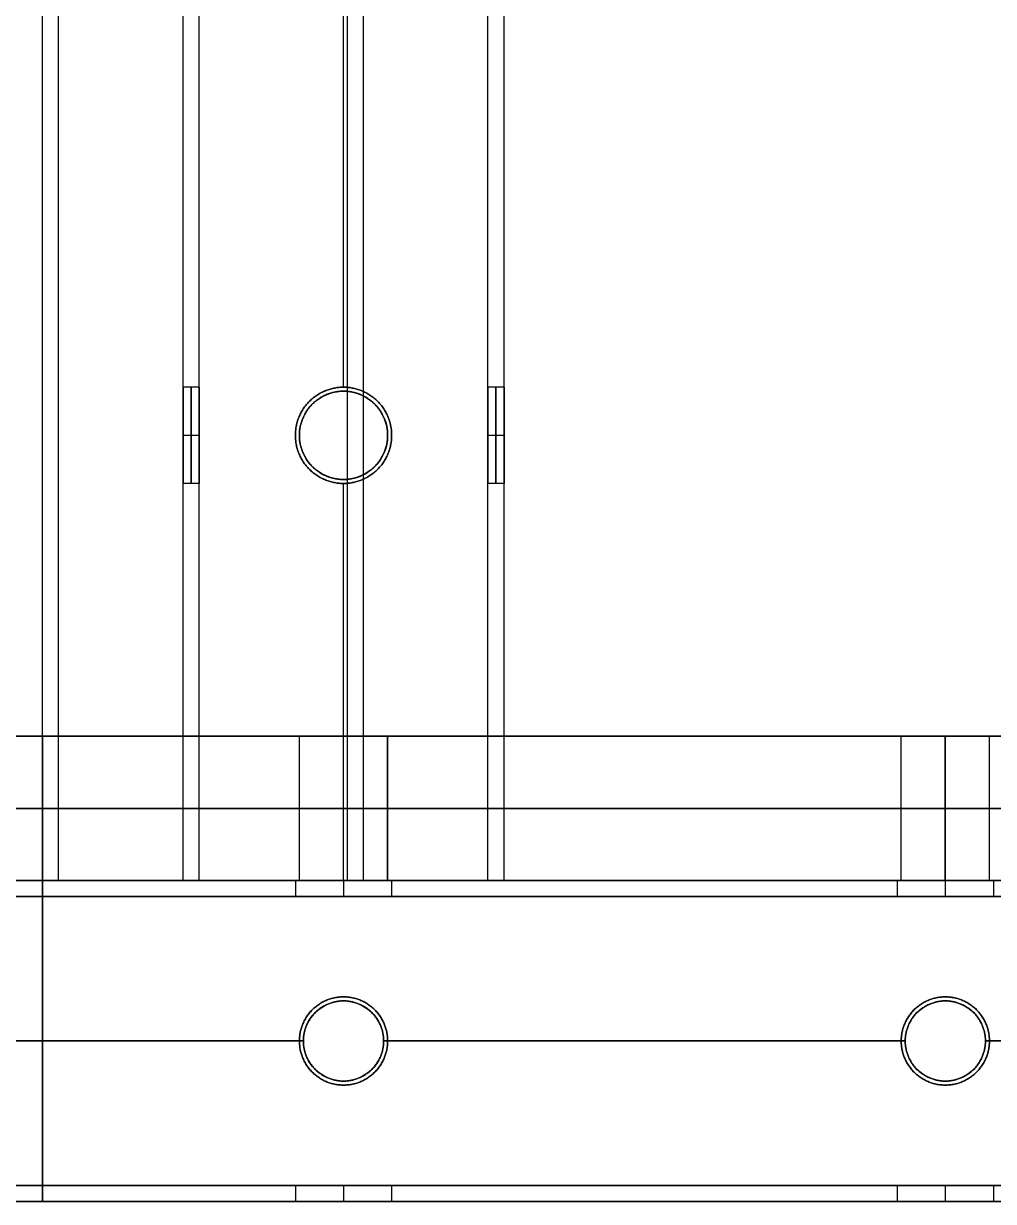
# Model space of a CAD drawing. Header units: millimetres. Extents: x -6529 to 809, y -8611 to 207.
# Drawn here: x 148.7 to 269.5, y -8611 to -8464.2 of the extents above; entities that cross this region are included whole.
import ezdxf

# ---------------------------------------------------------------- set-up
doc = ezdxf.new("R2010")
doc.units = ezdxf.units.MM
doc.header["$MEASUREMENT"] = 0
doc.layers.add('platen', color=7, linetype='Continuous', true_color=0x007f00)
doc.layers.add('staal', color=5, linetype='Continuous', true_color=0x0000ff)

# ---------------------------------------------------------------- blocks, each defined once
blk = doc.blocks.new('plaat base')
at = {"layer": 'platen'}
for p, q in [((545.5, 43.5), (545.5, 43.5, 18)), ((620.5, 43.5), (620.5, 43.5, 18)), ((540, 38), (540, 38, 18)), ((551, 38), (551, 38, 18)), ((615, 38), (615, 38, 18)), ((626, 38), (626, 38, 18)), ((545.5, 32.5), (545.5, 32.5, 18)), ((620.5, 32.5), (620.5, 32.5, 18)), ((658, -1200), (658, 0)), ((658, -1200, 18), (658, 0, 18)), ((58, -600), (1258, -600)), ((58, -600, 18), (1258, -600, 18)), ((695.5, -1232.5), (695.5, -1232.5, 18)), ((770.5, -1232.5), (770.5, -1232.5, 18)), ((690, -1238), (690, -1238, 18)), ((701, -1238), (701, -1238, 18)), ((765, -1238), (765, -1238, 18)), ((776, -1238), (776, -1238, 18)), ((695.5, -1243.5), (695.5, -1243.5, 18)), ((770.5, -1243.5), (770.5, -1243.5, 18))]:
    blk.add_line(p, q, dxfattribs=at)
for points in [[(658, 58), (508, 58), (358, 58)], [(658, 58, 18), (508, 58, 18), (358, 58, 18)], [(658, 58, 9), (508, 58, 9), (358, 58, 9)], [(658, 0), (658, 29), (658, 58)], [(658, 58), (658, 58, 9), (658, 58, 18)], [(658, 0, 18), (658, 29, 18), (658, 58, 18)], [(658, 0, 9), (658, 29, 9), (658, 58, 9)], [(658, 29), (658, 29, 9), (658, 29, 18)], [(658, 0), (658, 0, 9), (658, 0, 18)], [(958, 0), (808, 0), (658, 0)], [(958, 0, 18), (808, 0, 18), (658, 0, 18)], [(958, 0, 9), (808, 0, 9), (658, 0, 9)], [(358, -1200), (508, -1200), (658, -1200)], [(358, -1200, 18), (508, -1200, 18), (658, -1200, 18)], [(358, -1200, 9), (508, -1200, 9), (658, -1200, 9)], [(658, -1200), (658, -1200, 9), (658, -1200, 18)], [(658, -1200), (658, -1229), (658, -1258)], [(658, -1200, 18), (658, -1229, 18), (658, -1258, 18)], [(658, -1200, 9), (658, -1229, 9), (658, -1258, 9)], [(658, -1229), (658, -1229, 9), (658, -1229, 18)], [(658, -1258), (658, -1258, 9), (658, -1258, 18)], [(658, -1258), (808, -1258), (958, -1258)], [(658, -1258, 18), (808, -1258, 18), (958, -1258, 18)], [(658, -1258, 9), (808, -1258, 9), (958, -1258, 9)]]:
    blk.add_open_spline(points, degree=2, dxfattribs=at)
for points in [[(545.5, 43.5), (551, 43.5), (551, 38), (551, 32.5), (545.5, 32.5), (540, 32.5), (540, 38), (540, 43.5), (545.5, 43.5)], [(545.5, 43.5, 18), (551, 43.5, 18), (551, 38, 18), (551, 32.5, 18), (545.5, 32.5, 18), (540, 32.5, 18), (540, 38, 18), (540, 43.5, 18), (545.5, 43.5, 18)], [(620.5, 43.5), (626, 43.5), (626, 38), (626, 32.5), (620.5, 32.5), (615, 32.5), (615, 38), (615, 43.5), (620.5, 43.5)], [(620.5, 43.5, 18), (626, 43.5, 18), (626, 38, 18), (626, 32.5, 18), (620.5, 32.5, 18), (615, 32.5, 18), (615, 38, 18), (615, 43.5, 18), (620.5, 43.5, 18)], [(695.5, -1243.5), (690, -1243.5), (690, -1238), (690, -1232.5), (695.5, -1232.5), (701, -1232.5), (701, -1238), (701, -1243.5), (695.5, -1243.5)], [(695.5, -1243.5, 18), (690, -1243.5, 18), (690, -1238, 18), (690, -1232.5, 18), (695.5, -1232.5, 18), (701, -1232.5, 18), (701, -1238, 18), (701, -1243.5, 18), (695.5, -1243.5, 18)], [(770.5, -1243.5), (765, -1243.5), (765, -1238), (765, -1232.5), (770.5, -1232.5), (776, -1232.5), (776, -1238), (776, -1243.5), (770.5, -1243.5)], [(770.5, -1243.5, 18), (765, -1243.5, 18), (765, -1238, 18), (765, -1232.5, 18), (770.5, -1232.5, 18), (776, -1232.5, 18), (776, -1238, 18), (776, -1243.5, 18), (770.5, -1243.5, 18)]]:
    blk.add_rational_spline(points, [1, 0.707106781187, 1, 0.707106781187, 1, 0.707106781187, 1, 0.707106781187, 1], degree=2, knots=[-31.415927, -31.415927, -31.415927, -23.561945, -23.561945, -15.707963, -15.707963, -7.853982, -7.853982, 0, 0, 0], dxfattribs=at)
blk = doc.blocks.new('plaat laag')
at = {"layer": 'platen'}
for p, q in [((-2.18, -658, 300), (-2.18, -658, 600)), ((-2.18, -658), (-2.18, -658, 300)), ((15.82, -658.06, 300), (15.82, -658.06, 600)), ((15.82, -658.06), (15.82, -658.06, 300)), ((-2.28, -690, 638), (15.72, -690.06, 638)), ((-2.3, -695.5, 643.5), (15.7, -695.56, 643.5)), ((-2.3, -695.5, 632.5), (15.7, -695.56, 632.5)), ((-2.32, -701, 638), (15.68, -701.06, 638)), ((-2.53, -765, 638), (15.47, -765.06, 638)), ((-2.55, -770.5, 643.5), (15.45, -770.56, 643.5)), ((-2.55, -770.5, 632.5), (15.45, -770.56, 632.5)), ((-2.57, -776, 638), (15.43, -776.06, 638))]:
    blk.add_line(p, q, dxfattribs=at)
for points in [[(-0.19, -58, 300), (-2.18, -658, 300), (-4.16, -1257.99, 300)], [(17.81, -58.06, 300), (15.82, -658.06, 300), (13.84, -1258.05, 300)], [(-1.18, -358, 600), (-1.68, -508, 600), (-2.18, -658, 600)], [(-2.18, -658, -58), (-1.68, -508, -58), (-1.18, -358, -58)], [(7.82, -358.03, 600), (7.32, -508.03, 600), (6.82, -658.03, 600)], [(6.82, -658.03, -58), (7.32, -508.03, -58), (7.82, -358.03, -58)], [(16.82, -358.06, 600), (16.32, -508.06, 600), (15.82, -658.06, 600)], [(15.82, -658.06, -58), (16.32, -508.06, -58), (16.82, -358.06, -58)], [(-2.18, -658, 658), (-2.67, -808, 658), (-3.17, -957.99, 658)], [(-3.17, -957.99), (-2.67, -808), (-2.18, -658)], [(-2.18, -658, 600), (-2.18, -658, 629), (-2.18, -658, 658)], [(-2.18, -658, 658), (6.82, -658.03, 658), (15.82, -658.06, 658)], [(-2.18, -658, 600), (6.82, -658.03, 600), (15.82, -658.06, 600)], [(-2.18, -658), (6.82, -658.03), (15.82, -658.06)], [(-2.18, -658), (-2.18, -658, -29), (-2.18, -658, -58)], [(-2.18, -658, -58), (6.82, -658.03, -58), (15.82, -658.06, -58)], [(-2.18, -658, 629), (6.82, -658.03, 629), (15.82, -658.06, 629)], [(-2.18, -658, -29), (6.82, -658.03, -29), (15.82, -658.06, -29)], [(6.82, -658.03, 658), (6.33, -808.03, 658), (5.83, -958.02, 658)], [(5.83, -958.02), (6.33, -808.03), (6.82, -658.03)], [(6.82, -658.03, 600), (6.82, -658.03, 629), (6.82, -658.03, 658)], [(6.82, -658.03), (6.82, -658.03, -29), (6.82, -658.03, -58)], [(15.82, -658.06, 658), (15.33, -808.06, 658), (14.83, -958.05, 658)], [(14.83, -958.05), (15.33, -808.06), (15.82, -658.06)], [(15.82, -658.06, 600), (15.82, -658.06, 629), (15.82, -658.06, 658)], [(15.82, -658.06), (15.82, -658.06, -29), (15.82, -658.06, -58)]]:
    blk.add_open_spline(points, degree=2, dxfattribs=at)
for points in [[(-2.3, -695.5, 643.5), (-2.28, -690, 643.5), (-2.28, -690, 638), (-2.28, -690, 632.5), (-2.3, -695.5, 632.5), (-2.32, -701, 632.5), (-2.32, -701, 638), (-2.32, -701, 643.5), (-2.3, -695.5, 643.5)], [(15.7, -695.56, 643.5), (15.72, -690.06, 643.5), (15.72, -690.06, 638), (15.72, -690.06, 632.5), (15.7, -695.56, 632.5), (15.68, -701.06, 632.5), (15.68, -701.06, 638), (15.68, -701.06, 643.5), (15.7, -695.56, 643.5)], [(-2.55, -770.5, 643.5), (-2.53, -765, 643.5), (-2.53, -765, 638), (-2.53, -765, 632.5), (-2.55, -770.5, 632.5), (-2.57, -776, 632.5), (-2.57, -776, 638), (-2.57, -776, 643.5), (-2.55, -770.5, 643.5)], [(15.45, -770.56, 643.5), (15.47, -765.06, 643.5), (15.47, -765.06, 638), (15.47, -765.06, 632.5), (15.45, -770.56, 632.5), (15.43, -776.06, 632.5), (15.43, -776.06, 638), (15.43, -776.06, 643.5), (15.45, -770.56, 643.5)]]:
    blk.add_rational_spline(points, [1, 0.707106781187, 1, 0.707106781187, 1, 0.707106781187, 1, 0.707106781187, 1], degree=2, knots=[-31.415927, -31.415927, -31.415927, -23.561945, -23.561945, -15.707963, -15.707963, -7.853982, -7.853982, 0, 0, 0], dxfattribs=at)
blk = doc.blocks.new('top plaat')
at = {"layer": 'platen'}
for p, q in [((658, -1276), (658, 40)), ((658, -1276, 18), (658, 40, 18)), ((695.5, -1175), (695.5, -1175, 18)), ((690, -1180.5), (690, -1180.5, 18)), ((701, -1180.5), (701, -1180.5, 18)), ((695.5, -1186), (695.5, -1186, 18)), ((695.5, -1250.5), (695.5, -1250.5, 18)), ((770.5, -1250.5), (770.5, -1250.5, 18)), ((690, -1256), (690, -1256, 18)), ((701, -1256), (701, -1256, 18)), ((765, -1256), (765, -1256, 18)), ((776, -1256), (776, -1256, 18)), ((695.5, -1261.5), (695.5, -1261.5, 18)), ((770.5, -1261.5), (770.5, -1261.5, 18))]:
    blk.add_line(p, q, dxfattribs=at)
blk.add_circle((695.5, -1180.5, 9), 5.5, dxfattribs=at)
for points, knots in [([(690, -1180.5), (690, -1175), (695.5, -1175), (701, -1175), (701, -1180.5), (701, -1186), (695.5, -1186), (690, -1186), (690, -1180.5)], [-37.699112, -37.699112, -37.699112, -28.274334, -28.274334, -18.849556, -18.849556, -9.424778, -9.424778, 0, 0, 0]), ([(690, -1180.5, 18), (690, -1175, 18), (695.5, -1175, 18), (701, -1175, 18), (701, -1180.5, 18), (701, -1186, 18), (695.5, -1186, 18), (690, -1186, 18), (690, -1180.5, 18)], [-37.699112, -37.699112, -37.699112, -28.274334, -28.274334, -18.849556, -18.849556, -9.424778, -9.424778, 0, 0, 0]), ([(695.5, -1261.5), (690, -1261.5), (690, -1256), (690, -1250.5), (695.5, -1250.5), (701, -1250.5), (701, -1256), (701, -1261.5), (695.5, -1261.5)], [-31.415927, -31.415927, -31.415927, -23.561945, -23.561945, -15.707963, -15.707963, -7.853982, -7.853982, 0, 0, 0]), ([(695.5, -1261.5, 18), (690, -1261.5, 18), (690, -1256, 18), (690, -1250.5, 18), (695.5, -1250.5, 18), (701, -1250.5, 18), (701, -1256, 18), (701, -1261.5, 18), (695.5, -1261.5, 18)], [-31.415927, -31.415927, -31.415927, -23.561945, -23.561945, -15.707963, -15.707963, -7.853982, -7.853982, 0, 0, 0]), ([(695.5, -1261.5, 9), (701, -1261.5, 9), (701, -1256, 9), (701, -1250.5, 9), (695.5, -1250.5, 9), (690, -1250.5, 9), (690, -1256, 9), (690, -1261.5, 9), (695.5, -1261.5, 9)], [0, 0, 0, 7.853982, 7.853982, 15.707963, 15.707963, 23.561945, 23.561945, 31.415927, 31.415927, 31.415927]), ([(770.5, -1261.5), (765, -1261.5), (765, -1256), (765, -1250.5), (770.5, -1250.5), (776, -1250.5), (776, -1256), (776, -1261.5), (770.5, -1261.5)], [-31.415927, -31.415927, -31.415927, -23.561945, -23.561945, -15.707963, -15.707963, -7.853982, -7.853982, 0, 0, 0]), ([(770.5, -1261.5, 18), (765, -1261.5, 18), (765, -1256, 18), (765, -1250.5, 18), (770.5, -1250.5, 18), (776, -1250.5, 18), (776, -1256, 18), (776, -1261.5, 18), (770.5, -1261.5, 18)], [-31.415927, -31.415927, -31.415927, -23.561945, -23.561945, -15.707963, -15.707963, -7.853982, -7.853982, 0, 0, 0]), ([(770.5, -1261.5, 9), (776, -1261.5, 9), (776, -1256, 9), (776, -1250.5, 9), (770.5, -1250.5, 9), (765, -1250.5, 9), (765, -1256, 9), (765, -1261.5, 9), (770.5, -1261.5, 9)], [0, 0, 0, 7.853982, 7.853982, 15.707963, 15.707963, 23.561945, 23.561945, 31.415927, 31.415927, 31.415927])]:
    blk.add_rational_spline(points, [1, 0.707106781187, 1, 0.707106781187, 1, 0.707106781187, 1, 0.707106781187, 1], degree=2, knots=knots, dxfattribs=at)
for points in [[(40, -1276), (349, -1276), (658, -1276), (967, -1276), (1276, -1276)], [(40, -1276, 18), (349, -1276, 18), (658, -1276, 18), (967, -1276, 18), (1276, -1276, 18)], [(40, -1276, 9), (349, -1276, 9), (658, -1276, 9), (967, -1276, 9), (1276, -1276, 9)]]:
    blk.add_open_spline(points, degree=2, knots=[5973.638309, 5973.638309, 5973.638309, 6592.931454, 6592.931454, 7212.2246, 7212.2246, 7212.2246], dxfattribs=at)
blk.add_open_spline([(658, -1276), (658, -1276, 9), (658, -1276, 18)], degree=2, dxfattribs=at)

msp = doc.modelspace()

# ---------------------------------------------------------------- linework, layer by layer
at = {"layer": 'staal'}
for p, q in [((170.53, -8509.5, 20), (168.53, -8509.5, 20)), ((188.53, -8509.5, 2), (188.53, -8509.5)), ((188.53, -8509.5, 40), (188.53, -8509.5, 38)), ((208.53, -8509.5, 20), (206.53, -8509.5, 20)), ((170.53, -8515.5, 26), (168.53, -8515.5, 26)), ((170.53, -8515.5, 14), (168.53, -8515.5, 14)), ((182.53, -8515.5, 2), (182.53, -8515.5)), ((182.53, -8515.5, 40), (182.53, -8515.5, 38)), ((194.53, -8515.5, 2), (194.53, -8515.5)), ((194.53, -8515.5, 40), (194.53, -8515.5, 38)), ((208.53, -8515.5, 26), (206.53, -8515.5, 26)), ((208.53, -8515.5, 14), (206.53, -8515.5, 14)), ((170.53, -8521.5, 20), (168.53, -8521.5, 20)), ((188.53, -8521.5, 2), (188.53, -8521.5)), ((188.53, -8521.5, 40), (188.53, -8521.5, 38)), ((208.53, -8521.5, 20), (206.53, -8521.5, 20)), ((170.53, -8571, 20), (168.53, -8571, 20)), ((182.53, -8571, 1972), (182.53, -8573, 1972)), ((182.53, -8571, 20), (182.53, -8573, 20)), ((182.53, -8571, 696), (182.53, -8573, 696)), ((188.53, -8571, 1978), (188.53, -8573, 1978)), ((188.53, -8571, 1966), (188.53, -8573, 1966)), ((188.53, -8571, 40), (188.53, -8571, 38)), ((188.53, -8571, 2), (188.53, -8571)), ((188.53, -8571, 26), (188.53, -8573, 26)), ((188.53, -8571, 14), (188.53, -8573, 14)), ((188.53, -8571, 702), (188.53, -8573, 702)), ((188.53, -8571, 690), (188.53, -8573, 690)), ((194.53, -8571, 1972), (194.53, -8573, 1972)), ((194.53, -8571, 20), (194.53, -8573, 20)), ((194.53, -8571, 696), (194.53, -8573, 696)), ((208.53, -8571, 20), (206.53, -8571, 20)), ((257.53, -8571, 1972), (257.53, -8573, 1972)), ((257.53, -8571, 20), (257.53, -8573, 20)), ((257.53, -8571, 696), (257.53, -8573, 696)), ((263.53, -8571, 1978), (263.53, -8573, 1978)), ((263.53, -8571, 1966), (263.53, -8573, 1966)), ((263.53, -8571, 26), (263.53, -8573, 26)), ((263.53, -8571, 14), (263.53, -8573, 14)), ((263.53, -8571, 702), (263.53, -8573, 702)), ((263.53, -8571, 690), (263.53, -8573, 690)), ((269.53, -8571, 20), (269.53, -8573, 20)), ((269.53, -8571, 696), (269.53, -8573, 696)), ((188.53, -8586, 1952), (188.53, -8586, 1954)), ((188.53, -8586, 1990), (188.53, -8586, 1992)), ((188.53, -8586), (188.53, -8586, 2)), ((188.53, -8586, 38), (188.53, -8586, 40)), ((188.53, -8586, 676), (188.53, -8586, 678)), ((188.53, -8586, 714), (188.53, -8586, 716)), ((263.53, -8586, 1952), (263.53, -8586, 1954)), ((263.53, -8586, 1990), (263.53, -8586, 1992)), ((263.53, -8586), (263.53, -8586, 2)), ((263.53, -8586, 38), (263.53, -8586, 40)), ((263.53, -8586, 676), (263.53, -8586, 678)), ((263.53, -8586, 714), (263.53, -8586, 716)), ((183.53, -8591, 1990), (183.53, -8591, 1992)), ((183.53, -8591, 1952), (183.53, -8591, 1954)), ((183.53, -8591, 38), (183.53, -8591, 40)), ((183.53, -8591), (183.53, -8591, 2)), ((183.53, -8591, 714), (183.53, -8591, 716)), ((183.53, -8591, 676), (183.53, -8591, 678)), ((193.53, -8591, 1990), (193.53, -8591, 1992)), ((193.53, -8591, 1952), (193.53, -8591, 1954)), ((193.53, -8591, 38), (193.53, -8591, 40)), ((193.53, -8591), (193.53, -8591, 2)), ((193.53, -8591, 714), (193.53, -8591, 716)), ((193.53, -8591, 676), (193.53, -8591, 678)), ((258.53, -8591, 1990), (258.53, -8591, 1992)), ((258.53, -8591, 1952), (258.53, -8591, 1954)), ((258.53, -8591, 38), (258.53, -8591, 40)), ((258.53, -8591), (258.53, -8591, 2)), ((258.53, -8591, 714), (258.53, -8591, 716)), ((258.53, -8591, 676), (258.53, -8591, 678)), ((268.53, -8591, 1990), (268.53, -8591, 1992)), ((268.53, -8591, 1952), (268.53, -8591, 1954)), ((268.53, -8591, 38), (268.53, -8591, 40)), ((268.53, -8591), (268.53, -8591, 2)), ((268.53, -8591, 714), (268.53, -8591, 716)), ((268.53, -8591, 676), (268.53, -8591, 678)), ((188.53, -8596, 1990), (188.53, -8596, 1992)), ((188.53, -8596, 1952), (188.53, -8596, 1954)), ((188.53, -8596, 38), (188.53, -8596, 40)), ((188.53, -8596), (188.53, -8596, 2)), ((188.53, -8596, 714), (188.53, -8596, 716)), ((188.53, -8596, 676), (188.53, -8596, 678)), ((263.53, -8596, 1990), (263.53, -8596, 1992)), ((263.53, -8596, 1952), (263.53, -8596, 1954)), ((263.53, -8596, 38), (263.53, -8596, 40)), ((263.53, -8596), (263.53, -8596, 2)), ((263.53, -8596, 714), (263.53, -8596, 716)), ((263.53, -8596, 676), (263.53, -8596, 678)), ((182.53, -8609, 1972), (182.53, -8611, 1972)), ((182.53, -8609, 20), (182.53, -8611, 20)), ((182.53, -8609, 696), (182.53, -8611, 696)), ((188.53, -8609, 1978), (188.53, -8611, 1978)), ((188.53, -8609, 1966), (188.53, -8611, 1966)), ((188.53, -8609, 26), (188.53, -8611, 26)), ((188.53, -8609, 14), (188.53, -8611, 14)), ((188.53, -8609, 702), (188.53, -8611, 702)), ((188.53, -8609, 690), (188.53, -8611, 690)), ((194.53, -8609, 1972), (194.53, -8611, 1972)), ((194.53, -8609, 20), (194.53, -8611, 20)), ((194.53, -8609, 696), (194.53, -8611, 696)), ((257.53, -8609, 1972), (257.53, -8611, 1972)), ((257.53, -8609, 20), (257.53, -8611, 20)), ((257.53, -8609, 696), (257.53, -8611, 696)), ((263.53, -8609, 1978), (263.53, -8611, 1978)), ((263.53, -8609, 1966), (263.53, -8611, 1966)), ((263.53, -8609, 26), (263.53, -8611, 26)), ((263.53, -8609, 14), (263.53, -8611, 14)), ((263.53, -8609, 702), (263.53, -8611, 702)), ((263.53, -8609, 690), (263.53, -8611, 690)), ((269.53, -8609, 20), (269.53, -8611, 20)), ((269.53, -8609, 696), (269.53, -8611, 696))]:
    msp.add_line(p, q, dxfattribs=at)
for points in [[(-506.97, -7295), (809.03, -7295), (809.03, -8611), (-506.97, -8611)], [(-466.97, -7335), (769.03, -7335), (769.03, -8571), (-466.97, -8571)]]:
    msp.add_lwpolyline(points, close=True, dxfattribs=at)
for centre in [(188.53, -8591, 1952), (188.53, -8591, 1991), (188.53, -8591, 1953), (188.53, -8591), (188.53, -8591, 39), (188.53, -8591, 1), (188.53, -8591, 676), (188.53, -8591, 715), (188.53, -8591, 677), (263.53, -8591, 1952), (263.53, -8591, 1991), (263.53, -8591, 1953), (263.53, -8591), (263.53, -8591, 39), (263.53, -8591, 1), (263.53, -8591, 676), (263.53, -8591, 715), (263.53, -8591, 677)]:
    msp.add_circle(centre, 5, dxfattribs=at)
for points in [[(168.53, -8571), (168.53, -8253.25), (168.53, -7935.5)], [(168.53, -8571, 40), (168.53, -8253.25, 40), (168.53, -7935.5, 40)], [(170.53, -8571, 2), (170.53, -8253.25, 2), (170.53, -7935.5, 2)], [(170.53, -8571, 38), (170.53, -8253.25, 38), (170.53, -7935.5, 38)], [(206.53, -8571, 2), (206.53, -8253.25, 2), (206.53, -7935.5, 2)], [(206.53, -8571, 38), (206.53, -8253.25, 38), (206.53, -7935.5, 38)], [(208.53, -8571), (208.53, -8253.25), (208.53, -7935.5)], [(208.53, -8571, 40), (208.53, -8253.25, 40), (208.53, -7935.5, 40)], [(151.03, -8571, 40), (151.03, -8262, 40), (151.03, -7953, 40)], [(151.03, -8571), (151.03, -8262), (151.03, -7953)], [(153.03, -8571, 2), (153.03, -8262, 2), (153.03, -7953, 2)], [(153.03, -8571, 38), (153.03, -8262, 38), (153.03, -7953, 38)], [(189.03, -8571, 2), (189.03, -8262, 2), (189.03, -7953, 2)], [(189.03, -8571, 38), (189.03, -8262, 38), (189.03, -7953, 38)], [(191.03, -8571, 40), (191.03, -8262, 40), (191.03, -7953, 40)], [(191.03, -8571), (191.03, -8262), (191.03, -7953)], [(168.53, -8509.5, 20), (168.53, -8478, 20), (168.53, -8446.5, 20)], [(170.53, -8509.5, 20), (170.53, -8478, 20), (170.53, -8446.5, 20)], [(188.53, -8509.5), (188.53, -8478), (188.53, -8446.5)], [(188.53, -8509.5, 40), (188.53, -8478, 40), (188.53, -8446.5, 40)], [(188.53, -8509.5, 2), (188.53, -8478, 2), (188.53, -8446.5, 2)], [(188.53, -8509.5, 38), (188.53, -8478, 38), (188.53, -8446.5, 38)], [(206.53, -8509.5, 20), (206.53, -8478, 20), (206.53, -8446.5, 20)], [(208.53, -8509.5, 20), (208.53, -8478, 20), (208.53, -8446.5, 20)], [(168.53, -8571, 20), (168.53, -8546.25, 20), (168.53, -8521.5, 20)], [(170.53, -8571, 20), (170.53, -8546.25, 20), (170.53, -8521.5, 20)], [(188.53, -8571), (188.53, -8546.25), (188.53, -8521.5)], [(188.53, -8571, 40), (188.53, -8546.25, 40), (188.53, -8521.5, 40)], [(188.53, -8571, 2), (188.53, -8546.25, 2), (188.53, -8521.5, 2)], [(188.53, -8571, 38), (188.53, -8546.25, 38), (188.53, -8521.5, 38)], [(206.53, -8571, 20), (206.53, -8546.25, 20), (206.53, -8521.5, 20)], [(208.53, -8571, 20), (208.53, -8546.25, 20), (208.53, -8521.5, 20)], [(-466.97, -8571, 1952), (151.03, -8571, 1952), (769.03, -8571, 1952)], [(-466.97, -8571, 1992), (151.03, -8571, 1992), (769.03, -8571, 1992)], [(769.03, -8571), (151.03, -8571), (-466.97, -8571)], [(769.03, -8571, 40), (151.03, -8571, 40), (-466.97, -8571, 40)], [(-466.97, -8571, 676), (151.03, -8571, 676), (769.03, -8571, 676)], [(-466.97, -8571, 716), (151.03, -8571, 716), (769.03, -8571, 716)], [(119.53, -8571, 1972), (151.03, -8571, 1972), (182.53, -8571, 1972)], [(182.53, -8571, 20), (151.03, -8571, 20), (119.53, -8571, 20)], [(119.53, -8571, 696), (151.03, -8571, 696), (182.53, -8571, 696)], [(151.03, -8571, 1952), (151.03, -8571, 1972), (151.03, -8571, 1992)], [(151.03, -8571, 1992), (151.03, -8591, 1992), (151.03, -8611, 1992)], [(151.03, -8611, 1952), (151.03, -8591, 1952), (151.03, -8571, 1952)], [(151.03, -8571), (151.03, -8571, 20), (151.03, -8571, 40)], [(151.03, -8571, 40), (171.03, -8571, 40), (191.03, -8571, 40)], [(191.03, -8571), (171.03, -8571), (151.03, -8571)], [(151.03, -8571), (151.03, -8571, 20), (151.03, -8571, 40)], [(151.03, -8571, 40), (151.03, -8591, 40), (151.03, -8611, 40)], [(151.03, -8611), (151.03, -8591), (151.03, -8571)], [(151.03, -8571, 676), (151.03, -8571, 696), (151.03, -8571, 716)], [(151.03, -8571, 716), (151.03, -8591, 716), (151.03, -8611, 716)], [(151.03, -8611, 676), (151.03, -8591, 676), (151.03, -8571, 676)], [(153.03, -8571, 2), (171.03, -8571, 2), (189.03, -8571, 2)], [(189.03, -8571, 38), (171.03, -8571, 38), (153.03, -8571, 38)], [(153.03, -8571, 38), (153.03, -8571, 20), (153.03, -8571, 2)], [(208.53, -8571), (188.53, -8571), (168.53, -8571)], [(168.53, -8571), (168.53, -8571, 20), (168.53, -8571, 40)], [(168.53, -8571, 40), (188.53, -8571, 40), (208.53, -8571, 40)], [(170.53, -8571, 38), (170.53, -8571, 20), (170.53, -8571, 2)], [(170.53, -8571, 2), (188.53, -8571, 2), (206.53, -8571, 2)], [(206.53, -8571, 38), (188.53, -8571, 38), (170.53, -8571, 38)], [(189.03, -8571, 2), (189.03, -8571, 20), (189.03, -8571, 38)], [(191.03, -8571, 40), (191.03, -8571, 20), (191.03, -8571)], [(194.53, -8571, 1972), (226.03, -8571, 1972), (257.53, -8571, 1972)], [(257.53, -8571, 20), (226.03, -8571, 20), (194.53, -8571, 20)], [(194.53, -8571, 696), (226.03, -8571, 696), (257.53, -8571, 696)], [(206.53, -8571, 2), (206.53, -8571, 20), (206.53, -8571, 38)], [(208.53, -8571, 40), (208.53, -8571, 20), (208.53, -8571)], [(332.53, -8571, 20), (301.03, -8571, 20), (269.53, -8571, 20)], [(-468.97, -8573, 1990), (151.03, -8573, 1990), (771.03, -8573, 1990)], [(-468.97, -8573, 1954), (151.03, -8573, 1954), (771.03, -8573, 1954)], [(771.03, -8573, 38), (151.03, -8573, 38), (-468.97, -8573, 38)], [(771.03, -8573, 2), (151.03, -8573, 2), (-468.97, -8573, 2)], [(-468.97, -8573, 714), (151.03, -8573, 714), (771.03, -8573, 714)], [(-468.97, -8573, 678), (151.03, -8573, 678), (771.03, -8573, 678)], [(119.53, -8573, 1972), (151.03, -8573, 1972), (182.53, -8573, 1972)], [(182.53, -8573, 20), (151.03, -8573, 20), (119.53, -8573, 20)], [(119.53, -8573, 696), (151.03, -8573, 696), (182.53, -8573, 696)], [(151.03, -8609, 1990), (151.03, -8591, 1990), (151.03, -8573, 1990)], [(151.03, -8573, 1990), (151.03, -8573, 1972), (151.03, -8573, 1954)], [(151.03, -8573, 1954), (151.03, -8591, 1954), (151.03, -8609, 1954)], [(151.03, -8609, 38), (151.03, -8591, 38), (151.03, -8573, 38)], [(151.03, -8573, 38), (151.03, -8573, 20), (151.03, -8573, 2)], [(151.03, -8573, 2), (151.03, -8591, 2), (151.03, -8609, 2)], [(151.03, -8609, 714), (151.03, -8591, 714), (151.03, -8573, 714)], [(151.03, -8573, 714), (151.03, -8573, 696), (151.03, -8573, 678)], [(151.03, -8573, 678), (151.03, -8591, 678), (151.03, -8609, 678)], [(194.53, -8573, 1972), (226.03, -8573, 1972), (257.53, -8573, 1972)], [(257.53, -8573, 20), (226.03, -8573, 20), (194.53, -8573, 20)], [(194.53, -8573, 696), (226.03, -8573, 696), (257.53, -8573, 696)], [(332.53, -8573, 20), (301.03, -8573, 20), (269.53, -8573, 20)], [(269.53, -8573, 696), (301.03, -8573, 696), (332.53, -8573, 696)], [(118.53, -8591, 1992), (151.03, -8591, 1992), (183.53, -8591, 1992)], [(118.53, -8591, 1990), (151.03, -8591, 1990), (183.53, -8591, 1990)], [(118.53, -8591, 1954), (151.03, -8591, 1954), (183.53, -8591, 1954)], [(118.53, -8591, 1952), (151.03, -8591, 1952), (183.53, -8591, 1952)], [(183.53, -8591, 40), (151.03, -8591, 40), (118.53, -8591, 40)], [(183.53, -8591, 38), (151.03, -8591, 38), (118.53, -8591, 38)], [(183.53, -8591, 2), (151.03, -8591, 2), (118.53, -8591, 2)], [(183.53, -8591), (151.03, -8591), (118.53, -8591)], [(118.53, -8591, 716), (151.03, -8591, 716), (183.53, -8591, 716)], [(118.53, -8591, 714), (151.03, -8591, 714), (183.53, -8591, 714)], [(118.53, -8591, 678), (151.03, -8591, 678), (183.53, -8591, 678)], [(118.53, -8591, 676), (151.03, -8591, 676), (183.53, -8591, 676)], [(193.53, -8591, 1992), (226.03, -8591, 1992), (258.53, -8591, 1992)], [(193.53, -8591, 1990), (226.03, -8591, 1990), (258.53, -8591, 1990)], [(193.53, -8591, 1954), (226.03, -8591, 1954), (258.53, -8591, 1954)], [(193.53, -8591, 1952), (226.03, -8591, 1952), (258.53, -8591, 1952)], [(258.53, -8591, 40), (226.03, -8591, 40), (193.53, -8591, 40)], [(258.53, -8591, 38), (226.03, -8591, 38), (193.53, -8591, 38)], [(258.53, -8591, 2), (226.03, -8591, 2), (193.53, -8591, 2)], [(258.53, -8591), (226.03, -8591), (193.53, -8591)], [(193.53, -8591, 716), (226.03, -8591, 716), (258.53, -8591, 716)], [(193.53, -8591, 714), (226.03, -8591, 714), (258.53, -8591, 714)], [(193.53, -8591, 678), (226.03, -8591, 678), (258.53, -8591, 678)], [(193.53, -8591, 676), (226.03, -8591, 676), (258.53, -8591, 676)], [(268.53, -8591, 1992), (301.03, -8591, 1992), (333.53, -8591, 1992)], [(268.53, -8591, 1990), (301.03, -8591, 1990), (333.53, -8591, 1990)], [(268.53, -8591, 1954), (301.03, -8591, 1954), (333.53, -8591, 1954)], [(268.53, -8591, 1952), (301.03, -8591, 1952), (333.53, -8591, 1952)], [(333.53, -8591, 40), (301.03, -8591, 40), (268.53, -8591, 40)], [(333.53, -8591, 38), (301.03, -8591, 38), (268.53, -8591, 38)], [(333.53, -8591, 2), (301.03, -8591, 2), (268.53, -8591, 2)], [(333.53, -8591), (301.03, -8591), (268.53, -8591)], [(268.53, -8591, 716), (301.03, -8591, 716), (333.53, -8591, 716)], [(268.53, -8591, 714), (301.03, -8591, 714), (333.53, -8591, 714)], [(268.53, -8591, 678), (301.03, -8591, 678), (333.53, -8591, 678)], [(268.53, -8591, 676), (301.03, -8591, 676), (333.53, -8591, 676)], [(-504.97, -8609, 1990), (151.03, -8609, 1990), (807.03, -8609, 1990)], [(-504.97, -8609, 1954), (151.03, -8609, 1954), (807.03, -8609, 1954)], [(807.03, -8609, 38), (151.03, -8609, 38), (-504.97, -8609, 38)], [(807.03, -8609, 2), (151.03, -8609, 2), (-504.97, -8609, 2)], [(-504.97, -8609, 714), (151.03, -8609, 714), (807.03, -8609, 714)], [(-504.97, -8609, 678), (151.03, -8609, 678), (807.03, -8609, 678)], [(119.53, -8609, 1972), (151.03, -8609, 1972), (182.53, -8609, 1972)], [(182.53, -8609, 20), (151.03, -8609, 20), (119.53, -8609, 20)], [(119.53, -8609, 696), (151.03, -8609, 696), (182.53, -8609, 696)], [(151.03, -8609, 1954), (151.03, -8609, 1972), (151.03, -8609, 1990)], [(151.03, -8609, 2), (151.03, -8609, 20), (151.03, -8609, 38)], [(151.03, -8609, 678), (151.03, -8609, 696), (151.03, -8609, 714)], [(194.53, -8609, 1972), (226.03, -8609, 1972), (257.53, -8609, 1972)], [(257.53, -8609, 20), (226.03, -8609, 20), (194.53, -8609, 20)], [(194.53, -8609, 696), (226.03, -8609, 696), (257.53, -8609, 696)], [(332.53, -8609, 20), (301.03, -8609, 20), (269.53, -8609, 20)], [(269.53, -8609, 696), (301.03, -8609, 696), (332.53, -8609, 696)], [(-506.97, -8611, 1952), (151.03, -8611, 1952), (809.03, -8611, 1952)], [(-506.97, -8611, 1992), (151.03, -8611, 1992), (809.03, -8611, 1992)], [(809.03, -8611), (151.03, -8611), (-506.97, -8611)], [(809.03, -8611, 40), (151.03, -8611, 40), (-506.97, -8611, 40)], [(-506.97, -8611, 676), (151.03, -8611, 676), (809.03, -8611, 676)], [(-506.97, -8611, 716), (151.03, -8611, 716), (809.03, -8611, 716)], [(119.53, -8611, 1972), (151.03, -8611, 1972), (182.53, -8611, 1972)], [(182.53, -8611, 20), (151.03, -8611, 20), (119.53, -8611, 20)], [(119.53, -8611, 696), (151.03, -8611, 696), (182.53, -8611, 696)], [(151.03, -8611, 1992), (151.03, -8611, 1972), (151.03, -8611, 1952)], [(151.03, -8611, 40), (151.03, -8611, 20), (151.03, -8611)], [(151.03, -8611, 716), (151.03, -8611, 696), (151.03, -8611, 676)], [(194.53, -8611, 1972), (226.03, -8611, 1972), (257.53, -8611, 1972)], [(257.53, -8611, 20), (226.03, -8611, 20), (194.53, -8611, 20)], [(194.53, -8611, 696), (226.03, -8611, 696), (257.53, -8611, 696)], [(332.53, -8611, 20), (301.03, -8611, 20), (269.53, -8611, 20)], [(269.53, -8611, 696), (301.03, -8611, 696), (332.53, -8611, 696)]]:
    msp.add_open_spline(points, degree=2, dxfattribs=at)
for points, weights, knots in [([(168.53, -8515.5, 26), (168.53, -8521.5, 26), (168.53, -8521.5, 20), (168.53, -8521.5, 14), (168.53, -8515.5, 14), (168.53, -8509.5, 14), (168.53, -8509.5, 20), (168.53, -8509.5, 26), (168.53, -8515.5, 26)], [1, 0.707106781187, 1, 0.707106781187, 1, 0.707106781187, 1, 0.707106781187, 1], [-31.415927, -31.415927, -31.415927, -23.561945, -23.561945, -15.707963, -15.707963, -7.853982, -7.853982, 0, 0, 0]), ([(169.53, -8515.5, 26), (169.53, -8509.5, 26), (169.53, -8509.5, 20), (169.53, -8509.5, 14), (169.53, -8515.5, 14), (169.53, -8521.5, 14), (169.53, -8521.5, 20), (169.53, -8521.5, 26), (169.53, -8515.5, 26)], [1, 0.707106781187, 1, 0.707106781187, 1, 0.707106781187, 1, 0.707106781187, 1], [0, 0, 0, 7.853982, 7.853982, 15.707963, 15.707963, 23.561945, 23.561945, 31.415927, 31.415927, 31.415927]), ([(170.53, -8515.5, 26), (170.53, -8509.5, 26), (170.53, -8509.5, 20), (170.53, -8509.5, 14), (170.53, -8515.5, 14), (170.53, -8521.5, 14), (170.53, -8521.5, 20), (170.53, -8521.5, 26), (170.53, -8515.5, 26)], [0.999999860338, 0.707106851018, 1, 0.707106781187, 1, 0.707106781187, 1, 0.707106851018, 0.999999860338], [0, 0, 0, 7.853981, 7.853981, 15.707963, 15.707963, 23.561946, 23.561946, 31.415927, 31.415927, 31.415927]), ([(182.53, -8515.5), (182.53, -8521.5), (188.53, -8521.5), (194.53, -8521.5), (194.53, -8515.5), (194.53, -8509.5), (188.53, -8509.5), (182.53, -8509.5), (182.53, -8515.5)], [1, 0.707106781187, 1, 0.707106781187, 1, 0.707106781187, 1, 0.707106781187, 1], [-31.415927, -31.415927, -31.415927, -23.561945, -23.561945, -15.707963, -15.707963, -7.853982, -7.853982, 0, 0, 0]), ([(182.53, -8515.5, 40), (182.53, -8509.5, 40), (188.53, -8509.5, 40), (194.53, -8509.5, 40), (194.53, -8515.5, 40), (194.53, -8521.5, 40), (188.53, -8521.5, 40), (182.53, -8521.5, 40), (182.53, -8515.5, 40)], [1, 0.707106781187, 1, 0.707106781187, 1, 0.707106781187, 1, 0.707106781187, 1], [0, 0, 0, 7.853982, 7.853982, 15.707963, 15.707963, 23.561945, 23.561945, 31.415927, 31.415927, 31.415927]), ([(182.53, -8515.5, 2), (182.53, -8509.5, 2), (188.53, -8509.5, 2), (194.53, -8509.5, 2), (194.53, -8515.5, 2), (194.53, -8521.5, 2), (188.53, -8521.5, 2), (182.53, -8521.5, 2), (182.53, -8515.5, 2)], [1, 0.707106781187, 1, 0.707106781187, 1, 0.707106781187, 1, 0.707106781187, 1], [0, 0, 0, 7.853982, 7.853982, 15.707963, 15.707963, 23.561945, 23.561945, 31.415927, 31.415927, 31.415927]), ([(182.53, -8515.5, 38), (182.53, -8521.5, 38), (188.53, -8521.5, 38), (194.53, -8521.5, 38), (194.53, -8515.5, 38), (194.53, -8509.5, 38), (188.53, -8509.5, 38), (182.53, -8509.5, 38), (182.53, -8515.5, 38)], [1, 0.707106781187, 1, 0.707106781187, 1, 0.707106781187, 1, 0.707106781187, 1], [-31.415927, -31.415927, -31.415927, -23.561945, -23.561945, -15.707963, -15.707963, -7.853982, -7.853982, 0, 0, 0]), ([(182.53, -8515.5, 1), (182.53, -8509.5, 1), (188.53, -8509.5, 1), (194.53, -8509.5, 1), (194.53, -8515.5, 1), (194.53, -8521.5, 1), (188.53, -8521.5, 1), (182.53, -8521.5, 1), (182.53, -8515.5, 1)], [1, 0.707106781187, 1, 0.707106781187, 1, 0.707106781187, 1, 0.707106781187, 1], [0, 0, 0, 7.853982, 7.853982, 15.707963, 15.707963, 23.561945, 23.561945, 31.415927, 31.415927, 31.415927]), ([(182.53, -8515.5, 39), (182.53, -8509.5, 39), (188.53, -8509.5, 39), (194.53, -8509.5, 39), (194.53, -8515.5, 39), (194.53, -8521.5, 39), (188.53, -8521.5, 39), (182.53, -8521.5, 39), (182.53, -8515.5, 39)], [1, 0.707106781187, 1, 0.707106781187, 1, 0.707106781187, 1, 0.707106781187, 1], [0, 0, 0, 7.853982, 7.853982, 15.707963, 15.707963, 23.561945, 23.561945, 31.415927, 31.415927, 31.415927]), ([(206.53, -8515.5, 26), (206.53, -8521.5, 26), (206.53, -8521.5, 20), (206.53, -8521.5, 14), (206.53, -8515.5, 14), (206.53, -8509.5, 14), (206.53, -8509.5, 20), (206.53, -8509.5, 26), (206.53, -8515.5, 26)], [1, 0.707106781187, 1, 0.707106781187, 1, 0.707106781187, 1, 0.707106781187, 1], [-31.415927, -31.415927, -31.415927, -23.561945, -23.561945, -15.707963, -15.707963, -7.853982, -7.853982, 0, 0, 0]), ([(207.53, -8515.5, 26), (207.53, -8509.5, 26), (207.53, -8509.5, 20), (207.53, -8509.5, 14), (207.53, -8515.5, 14), (207.53, -8521.5, 14), (207.53, -8521.5, 20), (207.53, -8521.5, 26), (207.53, -8515.5, 26)], [1, 0.707106781187, 1, 0.707106781187, 1, 0.707106781187, 1, 0.707106781187, 1], [0, 0, 0, 7.853982, 7.853982, 15.707963, 15.707963, 23.561945, 23.561945, 31.415927, 31.415927, 31.415927]), ([(208.53, -8515.5, 26), (208.53, -8509.5, 26), (208.53, -8509.5, 20), (208.53, -8509.5, 14), (208.53, -8515.5, 14), (208.53, -8521.5, 14), (208.53, -8521.5, 20), (208.53, -8521.5, 26), (208.53, -8515.5, 26)], [1, 0.707106781187, 1, 0.707106781187, 1, 0.707106781187, 1, 0.707106781187, 1], [0, 0, 0, 7.853982, 7.853982, 15.707963, 15.707963, 23.561945, 23.561945, 31.415927, 31.415927, 31.415927]), ([(188.53, -8571, 1978), (182.53, -8571, 1978), (182.53, -8571, 1972), (182.53, -8571, 1966), (188.53, -8571, 1966), (194.53, -8571, 1966), (194.53, -8571, 1972), (194.53, -8571, 1978), (188.53, -8571, 1978)], [1, 0.707106781187, 1, 0.707106781187, 1, 0.707106781187, 1, 0.707106781187, 1], [0, 0, 0, 7.853982, 7.853982, 15.707963, 15.707963, 23.561945, 23.561945, 31.415927, 31.415927, 31.415927]), ([(188.53, -8571, 26), (194.53, -8571, 26), (194.53, -8571, 20), (194.53, -8571, 14), (188.53, -8571, 14), (182.53, -8571, 14), (182.53, -8571, 20), (182.53, -8571, 26), (188.53, -8571, 26)], [1, 0.707106781187, 1, 0.707106781187, 1, 0.707106781187, 1, 0.707106781187, 1], [0, 0, 0, 7.853982, 7.853982, 15.707963, 15.707963, 23.561945, 23.561945, 31.415927, 31.415927, 31.415927]), ([(188.53, -8571, 702), (182.53, -8571, 702), (182.53, -8571, 696), (182.53, -8571, 690), (188.53, -8571, 690), (194.53, -8571, 690), (194.53, -8571, 696), (194.53, -8571, 702), (188.53, -8571, 702)], [1, 0.707106781187, 1, 0.707106781187, 1, 0.707106781187, 1, 0.707106781187, 1], [0, 0, 0, 7.853982, 7.853982, 15.707963, 15.707963, 23.561945, 23.561945, 31.415927, 31.415927, 31.415927]), ([(263.53, -8571, 1978), (257.53, -8571, 1978), (257.53, -8571, 1972), (257.53, -8571, 1966), (263.53, -8571, 1966), (269.53, -8571, 1966), (269.53, -8571, 1972), (269.53, -8571, 1978), (263.53, -8571, 1978)], [1, 0.707106781187, 1, 0.707106781187, 1, 0.707106781187, 1, 0.707106781187, 1], [0, 0, 0, 7.853982, 7.853982, 15.707963, 15.707963, 23.561945, 23.561945, 31.415927, 31.415927, 31.415927]), ([(263.53, -8571, 26), (269.53, -8571, 26), (269.53, -8571, 20), (269.53, -8571, 14), (263.53, -8571, 14), (257.53, -8571, 14), (257.53, -8571, 20), (257.53, -8571, 26), (263.53, -8571, 26)], [1, 0.707106781187, 1, 0.707106781187, 1, 0.707106781187, 1, 0.707106781187, 1], [0, 0, 0, 7.853982, 7.853982, 15.707963, 15.707963, 23.561945, 23.561945, 31.415927, 31.415927, 31.415927]), ([(263.53, -8571, 702), (257.53, -8571, 702), (257.53, -8571, 696), (257.53, -8571, 690), (263.53, -8571, 690), (269.53, -8571, 690), (269.53, -8571, 696), (269.53, -8571, 702), (263.53, -8571, 702)], [1, 0.707106781187, 1, 0.707106781187, 1, 0.707106781187, 1, 0.707106781187, 1], [0, 0, 0, 7.853982, 7.853982, 15.707963, 15.707963, 23.561945, 23.561945, 31.415927, 31.415927, 31.415927]), ([(188.53, -8573, 1978), (194.53, -8573, 1978), (194.53, -8573, 1972), (194.53, -8573, 1966), (188.53, -8573, 1966), (182.53, -8573, 1966), (182.53, -8573, 1972), (182.53, -8573, 1978), (188.53, -8573, 1978)], [1, 0.707106781187, 1, 0.707106781187, 1, 0.707106781187, 1, 0.707106781187, 1], [-31.415927, -31.415927, -31.415927, -23.561945, -23.561945, -15.707963, -15.707963, -7.853982, -7.853982, 0, 0, 0]), ([(188.53, -8573, 26), (182.53, -8573, 26), (182.53, -8573, 20), (182.53, -8573, 14), (188.53, -8573, 14), (194.53, -8573, 14), (194.53, -8573, 20), (194.53, -8573, 26), (188.53, -8573, 26)], [1, 0.707106781187, 1, 0.707106781187, 1, 0.707106781187, 1, 0.707106781187, 1], [-31.415927, -31.415927, -31.415927, -23.561945, -23.561945, -15.707963, -15.707963, -7.853982, -7.853982, 0, 0, 0]), ([(188.53, -8573, 702), (194.53, -8573, 702), (194.53, -8573, 696), (194.53, -8573, 690), (188.53, -8573, 690), (182.53, -8573, 690), (182.53, -8573, 696), (182.53, -8573, 702), (188.53, -8573, 702)], [1, 0.707106781187, 1, 0.707106781187, 1, 0.707106781187, 1, 0.707106781187, 1], [-31.415927, -31.415927, -31.415927, -23.561945, -23.561945, -15.707963, -15.707963, -7.853982, -7.853982, 0, 0, 0]), ([(263.53, -8573, 1978), (269.53, -8573, 1978), (269.53, -8573, 1972), (269.53, -8573, 1966), (263.53, -8573, 1966), (257.53, -8573, 1966), (257.53, -8573, 1972), (257.53, -8573, 1978), (263.53, -8573, 1978)], [1, 0.707106781187, 1, 0.707106781187, 1, 0.707106781187, 1, 0.707106781187, 1], [-31.415927, -31.415927, -31.415927, -23.561945, -23.561945, -15.707963, -15.707963, -7.853982, -7.853982, 0, 0, 0]), ([(263.53, -8573, 26), (257.53, -8573, 26), (257.53, -8573, 20), (257.53, -8573, 14), (263.53, -8573, 14), (269.53, -8573, 14), (269.53, -8573, 20), (269.53, -8573, 26), (263.53, -8573, 26)], [1, 0.707106781187, 1, 0.707106781187, 1, 0.707106781187, 1, 0.707106781187, 1], [-31.415927, -31.415927, -31.415927, -23.561945, -23.561945, -15.707963, -15.707963, -7.853982, -7.853982, 0, 0, 0]), ([(263.53, -8573, 702), (269.53, -8573, 702), (269.53, -8573, 696), (269.53, -8573, 690), (263.53, -8573, 690), (257.53, -8573, 690), (257.53, -8573, 696), (257.53, -8573, 702), (263.53, -8573, 702)], [1, 0.707106781187, 1, 0.707106781187, 1, 0.707106781187, 1, 0.707106781187, 1], [-31.415927, -31.415927, -31.415927, -23.561945, -23.561945, -15.707963, -15.707963, -7.853982, -7.853982, 0, 0, 0]), ([(188.53, -8586, 1992), (193.53, -8586, 1992), (193.53, -8591, 1992), (193.53, -8596, 1992), (188.53, -8596, 1992), (183.53, -8596, 1992), (183.53, -8591, 1992), (183.53, -8586, 1992), (188.53, -8586, 1992)], [1, 0.707106781187, 1, 0.707106781187, 1, 0.707106781187, 1, 0.707106781187, 1], [-31.415927, -31.415927, -31.415927, -23.561945, -23.561945, -15.707963, -15.707963, -7.853982, -7.853982, 0, 0, 0]), ([(188.53, -8586, 1990), (183.53, -8586, 1990), (183.53, -8591, 1990), (183.53, -8596, 1990), (188.53, -8596, 1990), (193.53, -8596, 1990), (193.53, -8591, 1990), (193.53, -8586, 1990), (188.53, -8586, 1990)], [1, 0.707106781187, 1, 0.707106781187, 1, 0.707106781187, 1, 0.707106781187, 1], [0, 0, 0, 7.853982, 7.853982, 15.707963, 15.707963, 23.561945, 23.561945, 31.415927, 31.415927, 31.415927]), ([(188.53, -8586, 1954), (193.53, -8586, 1954), (193.53, -8591, 1954), (193.53, -8596, 1954), (188.53, -8596, 1954), (183.53, -8596, 1954), (183.53, -8591, 1954), (183.53, -8586, 1954), (188.53, -8586, 1954)], [1, 0.707106781187, 1, 0.707106781187, 1, 0.707106781187, 1, 0.707106781187, 1], [-31.415927, -31.415927, -31.415927, -23.561945, -23.561945, -15.707963, -15.707963, -7.853982, -7.853982, 0, 0, 0]), ([(188.53, -8586, 40), (183.53, -8586, 40), (183.53, -8591, 40), (183.53, -8596, 40), (188.53, -8596, 40), (193.53, -8596, 40), (193.53, -8591, 40), (193.53, -8586, 40), (188.53, -8586, 40)], [1, 0.707106781187, 1, 0.707106781187, 1, 0.707106781187, 1, 0.707106781187, 1], [-31.415927, -31.415927, -31.415927, -23.561945, -23.561945, -15.707963, -15.707963, -7.853982, -7.853982, 0, 0, 0]), ([(188.53, -8586, 38), (193.53, -8586, 38), (193.53, -8591, 38), (193.53, -8596, 38), (188.53, -8596, 38), (183.53, -8596, 38), (183.53, -8591, 38), (183.53, -8586, 38), (188.53, -8586, 38)], [1, 0.707106781187, 1, 0.707106781187, 1, 0.707106781187, 1, 0.707106781187, 1], [0, 0, 0, 7.853982, 7.853982, 15.707963, 15.707963, 23.561945, 23.561945, 31.415927, 31.415927, 31.415927]), ([(188.53, -8586, 2), (183.53, -8586, 2), (183.53, -8591, 2), (183.53, -8596, 2), (188.53, -8596, 2), (193.53, -8596, 2), (193.53, -8591, 2), (193.53, -8586, 2), (188.53, -8586, 2)], [1, 0.707106781187, 1, 0.707106781187, 1, 0.707106781187, 1, 0.707106781187, 1], [-31.415927, -31.415927, -31.415927, -23.561945, -23.561945, -15.707963, -15.707963, -7.853982, -7.853982, 0, 0, 0]), ([(188.53, -8586, 716), (193.53, -8586, 716), (193.53, -8591, 716), (193.53, -8596, 716), (188.53, -8596, 716), (183.53, -8596, 716), (183.53, -8591, 716), (183.53, -8586, 716), (188.53, -8586, 716)], [1, 0.707106781187, 1, 0.707106781187, 1, 0.707106781187, 1, 0.707106781187, 1], [-31.415927, -31.415927, -31.415927, -23.561945, -23.561945, -15.707963, -15.707963, -7.853982, -7.853982, 0, 0, 0]), ([(188.53, -8586, 714), (183.53, -8586, 714), (183.53, -8591, 714), (183.53, -8596, 714), (188.53, -8596, 714), (193.53, -8596, 714), (193.53, -8591, 714), (193.53, -8586, 714), (188.53, -8586, 714)], [1, 0.707106781187, 1, 0.707106781187, 1, 0.707106781187, 1, 0.707106781187, 1], [0, 0, 0, 7.853982, 7.853982, 15.707963, 15.707963, 23.561945, 23.561945, 31.415927, 31.415927, 31.415927]), ([(188.53, -8586, 678), (193.53, -8586, 678), (193.53, -8591, 678), (193.53, -8596, 678), (188.53, -8596, 678), (183.53, -8596, 678), (183.53, -8591, 678), (183.53, -8586, 678), (188.53, -8586, 678)], [1, 0.707106781187, 1, 0.707106781187, 1, 0.707106781187, 1, 0.707106781187, 1], [-31.415927, -31.415927, -31.415927, -23.561945, -23.561945, -15.707963, -15.707963, -7.853982, -7.853982, 0, 0, 0]), ([(263.53, -8586, 1992), (268.53, -8586, 1992), (268.53, -8591, 1992), (268.53, -8596, 1992), (263.53, -8596, 1992), (258.53, -8596, 1992), (258.53, -8591, 1992), (258.53, -8586, 1992), (263.53, -8586, 1992)], [1, 0.707106781187, 1, 0.707106781187, 1, 0.707106781187, 1, 0.707106781187, 1], [-31.415927, -31.415927, -31.415927, -23.561945, -23.561945, -15.707963, -15.707963, -7.853982, -7.853982, 0, 0, 0]), ([(263.53, -8586, 1990), (258.53, -8586, 1990), (258.53, -8591, 1990), (258.53, -8596, 1990), (263.53, -8596, 1990), (268.53, -8596, 1990), (268.53, -8591, 1990), (268.53, -8586, 1990), (263.53, -8586, 1990)], [1, 0.707106781187, 1, 0.707106781187, 1, 0.707106781187, 1, 0.707106781187, 1], [0, 0, 0, 7.853982, 7.853982, 15.707963, 15.707963, 23.561945, 23.561945, 31.415927, 31.415927, 31.415927]), ([(263.53, -8586, 1954), (268.53, -8586, 1954), (268.53, -8591, 1954), (268.53, -8596, 1954), (263.53, -8596, 1954), (258.53, -8596, 1954), (258.53, -8591, 1954), (258.53, -8586, 1954), (263.53, -8586, 1954)], [1, 0.707106781187, 1, 0.707106781187, 1, 0.707106781187, 1, 0.707106781187, 1], [-31.415927, -31.415927, -31.415927, -23.561945, -23.561945, -15.707963, -15.707963, -7.853982, -7.853982, 0, 0, 0]), ([(263.53, -8586, 40), (258.53, -8586, 40), (258.53, -8591, 40), (258.53, -8596, 40), (263.53, -8596, 40), (268.53, -8596, 40), (268.53, -8591, 40), (268.53, -8586, 40), (263.53, -8586, 40)], [1, 0.707106781187, 1, 0.707106781187, 1, 0.707106781187, 1, 0.707106781187, 1], [-31.415927, -31.415927, -31.415927, -23.561945, -23.561945, -15.707963, -15.707963, -7.853982, -7.853982, 0, 0, 0]), ([(263.53, -8586, 38), (268.53, -8586, 38), (268.53, -8591, 38), (268.53, -8596, 38), (263.53, -8596, 38), (258.53, -8596, 38), (258.53, -8591, 38), (258.53, -8586, 38), (263.53, -8586, 38)], [1, 0.707106781187, 1, 0.707106781187, 1, 0.707106781187, 1, 0.707106781187, 1], [0, 0, 0, 7.853982, 7.853982, 15.707963, 15.707963, 23.561945, 23.561945, 31.415927, 31.415927, 31.415927]), ([(263.53, -8586, 2), (258.53, -8586, 2), (258.53, -8591, 2), (258.53, -8596, 2), (263.53, -8596, 2), (268.53, -8596, 2), (268.53, -8591, 2), (268.53, -8586, 2), (263.53, -8586, 2)], [1, 0.707106781187, 1, 0.707106781187, 1, 0.707106781187, 1, 0.707106781187, 1], [-31.415927, -31.415927, -31.415927, -23.561945, -23.561945, -15.707963, -15.707963, -7.853982, -7.853982, 0, 0, 0]), ([(263.53, -8586, 716), (268.53, -8586, 716), (268.53, -8591, 716), (268.53, -8596, 716), (263.53, -8596, 716), (258.53, -8596, 716), (258.53, -8591, 716), (258.53, -8586, 716), (263.53, -8586, 716)], [1, 0.707106781187, 1, 0.707106781187, 1, 0.707106781187, 1, 0.707106781187, 1], [-31.415927, -31.415927, -31.415927, -23.561945, -23.561945, -15.707963, -15.707963, -7.853982, -7.853982, 0, 0, 0]), ([(263.53, -8586, 714), (258.53, -8586, 714), (258.53, -8591, 714), (258.53, -8596, 714), (263.53, -8596, 714), (268.53, -8596, 714), (268.53, -8591, 714), (268.53, -8586, 714), (263.53, -8586, 714)], [1, 0.707106781187, 1, 0.707106781187, 1, 0.707106781187, 1, 0.707106781187, 1], [0, 0, 0, 7.853982, 7.853982, 15.707963, 15.707963, 23.561945, 23.561945, 31.415927, 31.415927, 31.415927]), ([(263.53, -8586, 678), (268.53, -8586, 678), (268.53, -8591, 678), (268.53, -8596, 678), (263.53, -8596, 678), (258.53, -8596, 678), (258.53, -8591, 678), (258.53, -8586, 678), (263.53, -8586, 678)], [1, 0.707106781187, 1, 0.707106781187, 1, 0.707106781187, 1, 0.707106781187, 1], [-31.415927, -31.415927, -31.415927, -23.561945, -23.561945, -15.707963, -15.707963, -7.853982, -7.853982, 0, 0, 0]), ([(188.53, -8609, 1978), (182.53, -8609, 1978), (182.53, -8609, 1972), (182.53, -8609, 1966), (188.53, -8609, 1966), (194.53, -8609, 1966), (194.53, -8609, 1972), (194.53, -8609, 1978), (188.53, -8609, 1978)], [1, 0.707106781187, 1, 0.707106781187, 1, 0.707106781187, 1, 0.707106781187, 1], [0, 0, 0, 7.853982, 7.853982, 15.707963, 15.707963, 23.561945, 23.561945, 31.415927, 31.415927, 31.415927]), ([(188.53, -8609, 26), (194.53, -8609, 26), (194.53, -8609, 20), (194.53, -8609, 14), (188.53, -8609, 14), (182.53, -8609, 14), (182.53, -8609, 20), (182.53, -8609, 26), (188.53, -8609, 26)], [1, 0.707106781187, 1, 0.707106781187, 1, 0.707106781187, 1, 0.707106781187, 1], [0, 0, 0, 7.853982, 7.853982, 15.707963, 15.707963, 23.561945, 23.561945, 31.415927, 31.415927, 31.415927]), ([(188.53, -8609, 702), (182.53, -8609, 702), (182.53, -8609, 696), (182.53, -8609, 690), (188.53, -8609, 690), (194.53, -8609, 690), (194.53, -8609, 696), (194.53, -8609, 702), (188.53, -8609, 702)], [1, 0.707106781187, 1, 0.707106781187, 1, 0.707106781187, 1, 0.707106781187, 1], [0, 0, 0, 7.853982, 7.853982, 15.707963, 15.707963, 23.561945, 23.561945, 31.415927, 31.415927, 31.415927]), ([(263.53, -8609, 1978), (257.53, -8609, 1978), (257.53, -8609, 1972), (257.53, -8609, 1966), (263.53, -8609, 1966), (269.53, -8609, 1966), (269.53, -8609, 1972), (269.53, -8609, 1978), (263.53, -8609, 1978)], [1, 0.707106781187, 1, 0.707106781187, 1, 0.707106781187, 1, 0.707106781187, 1], [0, 0, 0, 7.853982, 7.853982, 15.707963, 15.707963, 23.561945, 23.561945, 31.415927, 31.415927, 31.415927]), ([(263.53, -8609, 26), (269.53, -8609, 26), (269.53, -8609, 20), (269.53, -8609, 14), (263.53, -8609, 14), (257.53, -8609, 14), (257.53, -8609, 20), (257.53, -8609, 26), (263.53, -8609, 26)], [1, 0.707106781187, 1, 0.707106781187, 1, 0.707106781187, 1, 0.707106781187, 1], [0, 0, 0, 7.853982, 7.853982, 15.707963, 15.707963, 23.561945, 23.561945, 31.415927, 31.415927, 31.415927]), ([(263.53, -8609, 702), (257.53, -8609, 702), (257.53, -8609, 696), (257.53, -8609, 690), (263.53, -8609, 690), (269.53, -8609, 690), (269.53, -8609, 696), (269.53, -8609, 702), (263.53, -8609, 702)], [1, 0.707106781187, 1, 0.707106781187, 1, 0.707106781187, 1, 0.707106781187, 1], [0, 0, 0, 7.853982, 7.853982, 15.707963, 15.707963, 23.561945, 23.561945, 31.415927, 31.415927, 31.415927]), ([(188.53, -8611, 1978), (194.53, -8611, 1978), (194.53, -8611, 1972), (194.53, -8611, 1966), (188.53, -8611, 1966), (182.53, -8611, 1966), (182.53, -8611, 1972), (182.53, -8611, 1978), (188.53, -8611, 1978)], [1, 0.707106781187, 1, 0.707106781187, 1, 0.707106781187, 1, 0.707106781187, 1], [-31.415927, -31.415927, -31.415927, -23.561945, -23.561945, -15.707963, -15.707963, -7.853982, -7.853982, 0, 0, 0]), ([(188.53, -8611, 26), (182.53, -8611, 26), (182.53, -8611, 20), (182.53, -8611, 14), (188.53, -8611, 14), (194.53, -8611, 14), (194.53, -8611, 20), (194.53, -8611, 26), (188.53, -8611, 26)], [1, 0.707106781187, 1, 0.707106781187, 1, 0.707106781187, 1, 0.707106781187, 1], [-31.415927, -31.415927, -31.415927, -23.561945, -23.561945, -15.707963, -15.707963, -7.853982, -7.853982, 0, 0, 0]), ([(188.53, -8611, 702), (194.53, -8611, 702), (194.53, -8611, 696), (194.53, -8611, 690), (188.53, -8611, 690), (182.53, -8611, 690), (182.53, -8611, 696), (182.53, -8611, 702), (188.53, -8611, 702)], [1, 0.707106781187, 1, 0.707106781187, 1, 0.707106781187, 1, 0.707106781187, 1], [-31.415927, -31.415927, -31.415927, -23.561945, -23.561945, -15.707963, -15.707963, -7.853982, -7.853982, 0, 0, 0]), ([(263.53, -8611, 1978), (269.53, -8611, 1978), (269.53, -8611, 1972), (269.53, -8611, 1966), (263.53, -8611, 1966), (257.53, -8611, 1966), (257.53, -8611, 1972), (257.53, -8611, 1978), (263.53, -8611, 1978)], [1, 0.707106781187, 1, 0.707106781187, 1, 0.707106781187, 1, 0.707106781187, 1], [-31.415927, -31.415927, -31.415927, -23.561945, -23.561945, -15.707963, -15.707963, -7.853982, -7.853982, 0, 0, 0]), ([(263.53, -8611, 26), (257.53, -8611, 26), (257.53, -8611, 20), (257.53, -8611, 14), (263.53, -8611, 14), (269.53, -8611, 14), (269.53, -8611, 20), (269.53, -8611, 26), (263.53, -8611, 26)], [1, 0.707106781187, 1, 0.707106781187, 1, 0.707106781187, 1, 0.707106781187, 1], [-31.415927, -31.415927, -31.415927, -23.561945, -23.561945, -15.707963, -15.707963, -7.853982, -7.853982, 0, 0, 0]), ([(263.53, -8611, 702), (269.53, -8611, 702), (269.53, -8611, 696), (269.53, -8611, 690), (263.53, -8611, 690), (257.53, -8611, 690), (257.53, -8611, 696), (257.53, -8611, 702), (263.53, -8611, 702)], [1, 0.707106781187, 1, 0.707106781187, 1, 0.707106781187, 1, 0.707106781187, 1], [-31.415927, -31.415927, -31.415927, -23.561945, -23.561945, -15.707963, -15.707963, -7.853982, -7.853982, 0, 0, 0])]:
    msp.add_rational_spline(points, weights, degree=2, knots=knots, dxfattribs=at)

# ---------------------------------------------------------------- block references
at = {"layer": 'platen'}
for name, p in [('top plaat', (-506.97, -7335, 1992)), ('plaat base', (-506.97, -7353, 40))]:
    msp.add_blockref(name, p, dxfattribs=at)
at = {"layer": 'platen', "rotation": 90.18941930540112}
msp.add_blockref('plaat laag', (-506.97, -8571, 58), dxfattribs=at)
at = {"layer": 'platen', "extrusion": (4.42354e-17, 1, 0)}
msp.add_blockref('plaat base', (-809.03, 1934, -8571), dxfattribs=at)

doc.saveas('drawing.dxf')
